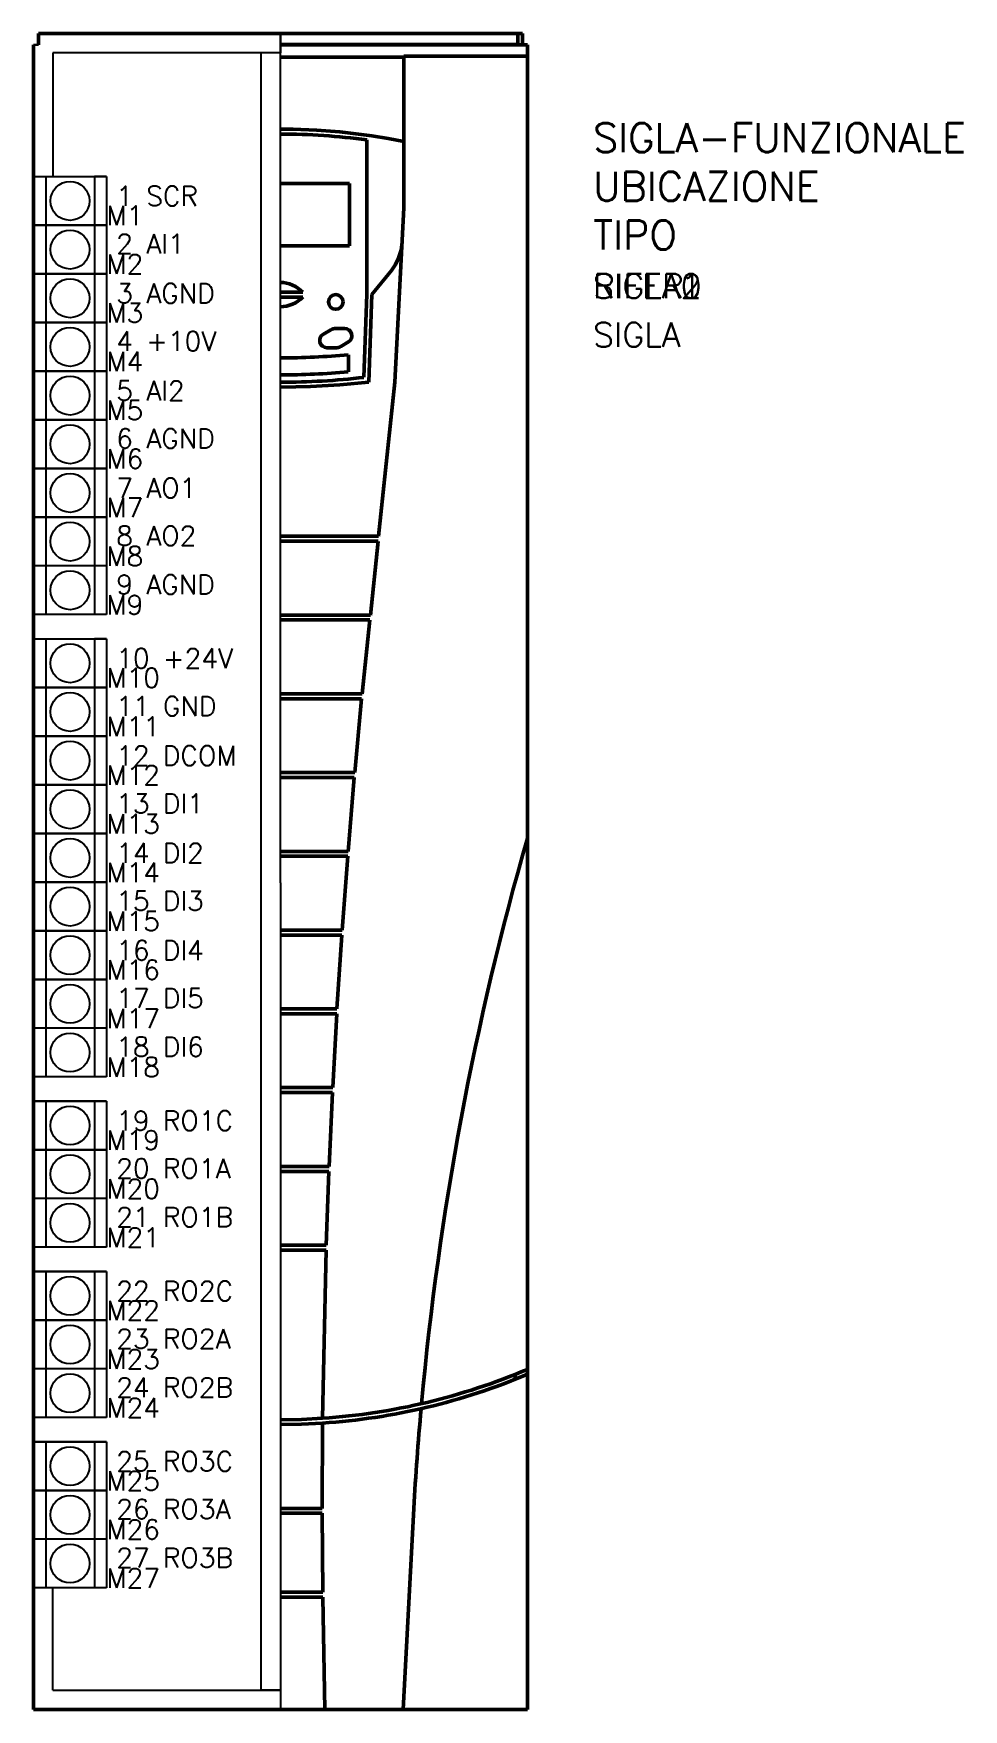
# Model space of a CAD drawing. Extents: x 0 to 96, y 0 to 172.
import ezdxf

# ---------------------------------------------------------------- set-up
doc = ezdxf.new("R2010")
doc.units = 0
doc.header["$LTSCALE"] = 4
doc.layers.get('0').update_dxf_attribs({"linetype": 'CONTINUOUS'})
doc.layers.add('AM_0', color=7, linetype='CONTINUOUS', lineweight=50)
doc.styles.get("Standard").update_dxf_attribs({"font": 'romans.shx'})

msp = doc.modelspace()

# ---------------------------------------------------------------- linework, layer by layer
for p, q in [((25.37, 84.93), (25.37, 172.2)), ((25.37, 172.2), (25.37, 170.2)), ((0.5, 171.05), (0, 171.05)), ((0, 171.05), (0.5, 171.05)), ((25.37, 170.2), (2, 170.2)), ((2, 170.2), (2, 157.5)), ((23.38, 2), (23.38, 170.2)), ((0, 157.5), (5, 157.5)), ((0, 152.5), (0, 157.5)), ((0, 157.5), (1, 157.5)), ((1.25, 157.5), (1.25, 112.5)), ((5, 157.5), (7.5, 157.5)), ((7.5, 157.5), (6.25, 157.5)), ((6.25, 157.5), (6.25, 112.5)), ((7.5, 157.5), (7.5, 152.5)), ((7.5, 152.5), (0, 152.5)), ((0, 152.5), (5, 152.5)), ((0, 147.5), (0, 152.5)), ((5, 152.5), (7.5, 152.5)), ((7.5, 152.5), (7.5, 147.5)), ((7.5, 147.5), (0, 147.5)), ((0, 147.5), (5, 147.5)), ((0, 142.5), (0, 147.5)), ((5, 147.5), (7.5, 147.5)), ((7.5, 147.5), (7.5, 142.5)), ((7.5, 142.5), (0, 142.5)), ((0, 142.5), (5, 142.5)), ((0, 137.5), (0, 142.5)), ((5, 142.5), (7.5, 142.5)), ((7.5, 142.5), (7.5, 137.5)), ((7.5, 137.5), (0, 137.5)), ((0, 137.5), (5, 137.5)), ((0, 132.5), (0, 137.5)), ((5, 137.5), (7.5, 137.5)), ((7.5, 137.5), (7.5, 132.5)), ((7.5, 132.5), (0, 132.5)), ((0, 132.5), (5, 132.5)), ((0, 127.5), (0, 132.5)), ((5, 132.5), (7.5, 132.5)), ((7.5, 132.5), (7.5, 127.5)), ((7.5, 127.5), (0, 127.5)), ((0, 127.5), (5, 127.5)), ((0, 122.5), (0, 127.5)), ((5, 127.5), (7.5, 127.5)), ((7.5, 127.5), (7.5, 122.5)), ((7.5, 122.5), (0, 122.5)), ((0, 122.5), (5, 122.5)), ((0, 117.5), (0, 122.5)), ((5, 122.5), (7.5, 122.5)), ((7.5, 122.5), (7.5, 117.5)), ((7.5, 117.5), (0, 117.5)), ((0, 112.5), (0, 117.5)), ((7.5, 117.5), (7.5, 112.5)), ((7.5, 112.5), (0, 112.5)), ((0, 110), (5, 110)), ((0, 105), (0, 110)), ((0, 110), (1, 110)), ((1.25, 110), (1.25, 65)), ((5, 110), (7.5, 110)), ((7.5, 110), (6.25, 110)), ((6.25, 110), (6.25, 65)), ((7.5, 110), (7.5, 105)), ((7.5, 105), (0, 105)), ((0, 105), (5, 105)), ((0, 100), (0, 105)), ((5, 105), (7.5, 105)), ((7.5, 105), (7.5, 100)), ((7.5, 100), (0, 100)), ((0, 100), (5, 100)), ((0, 95), (0, 100)), ((5, 100), (7.5, 100)), ((7.5, 100), (7.5, 95)), ((7.5, 95), (0, 95)), ((0, 95), (5, 95)), ((0, 90), (0, 95)), ((5, 95), (7.5, 95)), ((7.5, 95), (7.5, 90)), ((7.5, 90), (0, 90)), ((0, 90), (5, 90)), ((0, 85), (0, 90)), ((5, 90), (7.5, 90)), ((7.5, 90), (7.5, 85)), ((7.5, 85), (0, 85)), ((0, 85), (5, 85)), ((0, 80), (0, 85)), ((5, 85), (7.5, 85)), ((7.5, 85), (7.5, 80)), ((25.37, 84.93), (25.37, 0)), ((7.5, 80), (0, 80)), ((0, 80), (5, 80)), ((0, 75), (0, 80)), ((5, 80), (7.5, 80)), ((7.5, 80), (7.5, 75)), ((7.5, 75), (0, 75)), ((0, 75), (5, 75)), ((0, 70), (0, 75)), ((5, 75), (7.5, 75)), ((7.5, 75), (7.5, 70)), ((7.5, 70), (0, 70)), ((0, 65), (0, 70)), ((7.5, 70), (7.5, 65)), ((7.5, 65), (0, 65)), ((7.5, 62.5), (0, 62.5)), ((0, 62.5), (5, 62.5)), ((0, 57.5), (0, 62.5)), ((1.25, 62.5), (1.25, 47.5)), ((5, 62.5), (7.5, 62.5)), ((5, 62.5), (7.5, 62.5)), ((6.25, 62.5), (6.25, 47.5)), ((7.5, 62.5), (7.5, 57.5)), ((7.5, 57.5), (0, 57.5)), ((0, 57.5), (5, 57.5)), ((0, 52.5), (0, 57.5)), ((5, 57.5), (7.5, 57.5)), ((7.5, 57.5), (7.5, 52.5)), ((7.5, 52.5), (0, 52.5)), ((0, 47.5), (0, 52.5)), ((7.5, 52.5), (7.5, 47.5)), ((7.5, 47.5), (0, 47.5)), ((7.5, 45), (0, 45)), ((0, 45), (5, 45)), ((0, 40), (0, 45)), ((1.25, 45), (1.25, 30)), ((5, 45), (7.5, 45)), ((5, 45), (7.5, 45)), ((6.25, 45), (6.25, 30)), ((7.5, 45), (7.5, 40)), ((7.5, 40), (0, 40)), ((0, 40), (5, 40)), ((0, 35), (0, 40)), ((5, 40), (7.5, 40)), ((7.5, 40), (7.5, 35)), ((7.5, 35), (0, 35)), ((0, 30), (0, 35)), ((7.5, 35), (7.5, 30)), ((7.5, 30), (0, 30)), ((7.5, 27.5), (0, 27.5)), ((0, 27.5), (5, 27.5)), ((0, 22.5), (0, 27.5)), ((1.25, 27.5), (1.25, 12.5)), ((5, 27.5), (7.5, 27.5)), ((5, 27.5), (7.5, 27.5)), ((6.25, 27.5), (6.25, 12.5)), ((7.5, 27.5), (7.5, 22.5)), ((7.5, 22.5), (0, 22.5)), ((0, 22.5), (5, 22.5)), ((0, 17.5), (0, 22.5)), ((5, 22.5), (7.5, 22.5)), ((7.5, 22.5), (7.5, 17.5)), ((7.5, 17.5), (0, 17.5)), ((0, 12.5), (0, 17.5)), ((7.5, 17.5), (7.5, 12.5)), ((7.5, 12.5), (0, 12.5)), ((2, 2), (2, 12.5)), ((2, 2), (25.37, 2)), ((25.37, 2), (23.38, 2))]:
    msp.add_line(p, q)
for centre in [(3.75, 155), (3.75, 150), (3.75, 145), (3.75, 140), (3.75, 135), (3.75, 130), (3.75, 125), (3.75, 120), (3.75, 115), (3.75, 107.5), (3.75, 102.5), (3.75, 97.5), (3.75, 92.5), (3.75, 87.5), (3.75, 82.5), (3.75, 77.5), (3.75, 72.5), (3.75, 67.5), (3.75, 60), (3.75, 55), (3.75, 50), (3.75, 42.5), (3.75, 37.5), (3.75, 32.5), (3.75, 25), (3.75, 20), (3.75, 15)]:
    msp.add_circle(centre, 2)
at = {"layer": 'AM_0'}
for p, q in [((50.25, 172.2), (0.5, 172.2)), ((0.5, 172.2), (0.5, 171.05)), ((50.25, 171.05), (50.25, 172.2)), ((0, 0), (0, 171.05)), ((25.37, 171.07), (49.75, 171.07)), ((50.75, 171.05), (25.37, 171.05)), ((49.75, 171.07), (49.75, 172.18)), ((50.75, 0), (50.75, 171.05)), ((38.06, 169.77), (25.37, 169.77)), ((38.06, 169.86), (38.06, 154.29)), ((38.06, 169.86), (50.75, 169.86)), ((34.25, 145.38), (34.25, 161.27)), ((25.37, 156.78), (32.47, 156.78)), ((32.47, 156.78), (32.47, 150.4)), ((38.06, 154.29), (37.12, 136.38)), ((32.47, 150.4), (25.37, 150.4)), ((36.77, 147.86), (34.75, 145.38)), ((25.37, 145.62), (27.67, 145.62)), ((27.67, 145.12), (25.37, 145.12)), ((33.95, 136.88), (34.25, 145.38)), ((34.75, 145.38), (34.44, 136.38)), ((30.56, 141.76), (29.79, 141.32)), ((31.96, 141.9), (31.06, 141.9)), ((30.14, 139.92), (31.04, 139.9)), ((31.58, 140.04), (32.35, 140.51)), ((32.35, 137.45), (32.35, 139.2)), ((35.46, 120.54), (37.12, 136.38)), ((35.46, 120.54), (25.37, 120.54)), ((25.37, 120.04), (35.41, 120.04)), ((34.61, 112.45), (35.41, 120.04)), ((34.61, 112.45), (25.37, 112.45)), ((25.37, 111.95), (34.56, 111.95)), ((33.76, 104.35), (34.56, 111.95)), ((33.76, 104.35), (25.37, 104.35)), ((25.37, 103.85), (33.71, 103.85)), ((33, 96.26), (33.71, 103.85)), ((33, 96.26), (25.37, 96.26)), ((25.37, 95.76), (32.95, 95.76)), ((32.32, 88.17), (32.95, 95.76)), ((32.32, 88.17), (25.37, 88.17)), ((25.37, 87.67), (32.28, 87.67)), ((31.71, 80.07), (32.28, 87.67)), ((31.71, 80.07), (25.37, 80.07)), ((25.37, 79.57), (31.68, 79.57)), ((31.18, 71.98), (31.68, 79.57)), ((31.18, 71.98), (25.37, 71.98)), ((25.37, 71.48), (31.15, 71.48)), ((30.74, 63.89), (31.15, 71.48)), ((30.74, 63.89), (25.37, 63.89)), ((25.37, 63.39), (30.71, 63.39)), ((30.37, 55.79), (30.71, 63.39)), ((30.37, 55.79), (25.37, 55.79)), ((25.37, 55.29), (30.35, 55.29)), ((30.07, 47.7), (30.35, 55.29)), ((30.07, 47.7), (25.37, 47.7)), ((25.37, 47.2), (30.06, 47.2)), ((29.71, 29.92), (30.06, 47.2)), ((49.5, 33.92), (49.5, 34.42)), ((29.67, 20.66), (29.7, 29.42)), ((29.67, 20.66), (25.37, 20.66)), ((39.08, 20.66), (37.99, 0)), ((25.37, 20.16), (29.67, 20.16)), ((29.72, 12.05), (29.67, 20.16)), ((29.72, 12.05), (25.37, 12.05)), ((25.37, 11.55), (29.73, 11.55)), ((29.94, 0), (29.73, 11.55)), ((0, 0), (50.75, 0))]:
    msp.add_line(p, q, dxfattribs=at)
for points in [[(25.37, 162.36), (26.69, 162.36), (29.09, 162.27), (31.47, 162.09), (33.13, 161.91), (34.78, 161.69), (36.43, 161.43), (38.06, 161.12)], [(37.88, 150.75), (37.77, 149.93), (37.51, 149.12), (37.19, 148.47), (36.77, 147.86)], [(34.44, 136.38), (31.46, 136.1), (28.46, 135.93), (25.46, 135.88), (25.37, 135.88)], [(25.36, 29.77), (27.54, 29.81), (29.71, 29.92)], [(25.36, 29.27), (27.53, 29.31), (29.7, 29.42)]]:
    msp.add_lwpolyline(points, dxfattribs=at)
msp.add_circle((31.06, 144.62), 0.75, dxfattribs=at)
for centre, radius, start, end in [((25.37, 96.86), 65.01, 82.1541, 90), ((25.37, 143.5), 3.12, 42.8436, 90), ((25.37, 147.25), 3.12, 270, 317.1564), ((30.16, 140.67), 0.75, 119.8901, 268.666), ((31.06, 140.9), 1, 90.1099, 119.8901), ((31.96, 141.15), 0.75, 301.334, 90.1099), ((31.06, 140.9), 1, 268.666, 301.334), ((25.37, 212.71), 73.84, 270, 275.4181), ((25.37, 210.96), 73.84, 270, 275.4181), ((25.37, 210.21), 73.84, 270, 276.6717), ((353.43, 2.82), 314.86, 164.0124, 174.7899), ((25.37, 94.18), 64.9, 273.8241, 293.0147), ((25.37, 94.68), 64.9, 273.8284, 293.0147), ((353.43, 2.82), 314.86, 174.8832, 176.7515)]:
    msp.add_arc(centre, radius, start, end, dxfattribs=at)

# ---------------------------------------------------------------- texts
at = {"char_height": 2, "attachment_point": 1}
for s, insert in [('1 SCR', (8.5, 156.5)), ('2 AI1', (8.5, 151.59)), ('3 AGND', (8.5, 146.5)), ('4 +10V', (8.5, 141.59)), ('5 AI2', (8.5, 136.5)), ('6 AGND', (8.5, 131.59)), ('7 AO1', (8.5, 126.5)), ('8 AO2', (8.5, 121.59)), ('9 AGND', (8.5, 116.59)), ('10 +24V', (8.5, 109)), ('11 GND', (8.5, 104.09)), ('12 DCOM', (8.5, 99)), ('13 DI1', (8.5, 94.09)), ('14 DI2', (8.5, 89)), ('15 DI3', (8.5, 84.09)), ('16 DI4', (8.5, 79)), ('17 DI5', (8.5, 74.09)), ('18 DI6', (8.5, 69.09)), ('19 RO1C', (8.5, 61.5)), ('20 RO1A', (8.5, 56.59)), ('21 RO1B', (8.5, 51.59)), ('22 RO2C', (8.5, 44)), ('23 RO2A', (8.5, 39.09)), ('24 RO2B', (8.5, 34.09)), ('25 RO3C', (8.5, 26.5)), ('26 RO3A', (8.5, 21.59)), ('27 RO3B', (8.5, 16.59))]:
    msp.add_mtext_dynamic_manual_height_columns(s, width=32.5, gutter_width=12.5, heights=[0], dxfattribs=dict(at, insert=insert))
at = {"color": 3}
for tag, p, s, height, flags in [('SIGLA-FUNZIONALE', (57.5, 160), '', 3, 9), ('UBICAZIONE', (57.5, 155), '', 3, 8), ('TIPO', (57.5, 150), '', 3, 9), ('SIGLA0', (57.5, 145), '', 2.5, 9), ('SIGLA1', (57.5, 145), '', 2.5, 9), ('SIGLA2', (57.5, 145), '', 2.5, 9), ('RIFER', (57.5, 145), 'RIFER ?', 2.5, 8), ('SIGLA', (57.5, 140), 'SIGLA ?', 2.5, 8)]:
    msp.add_attdef(tag, p, s, height=height, dxfattribs=dict(at, flags=flags))
at = {"flags": 9}
for tag, p, s, height in [('F1', (0, 155), '', 0.00001), ('F2', (0, 150), '', 0.00001), ('F3', (0, 145), '', 0.00001), ('F4', (0, 140), '', 0.00001), ('F5', (0, 135), '', 0.00001), ('F6', (0, 130), '', 0.00001), ('F7', (0, 125), '', 0.00001), ('F8', (0, 120), '', 0.00001), ('F9', (0, 115), '', 0.00001), ('F10', (0, 107.5), '', 0.00001), ('F11', (0, 102.5), '', 0.00001), ('F12', (0, 97.5), '', 0.00001), ('F13', (0, 92.5), '', 0.00001), ('F14', (0, 87.5), '', 0.00001), ('F15', (0, 82.5), '', 0.00001), ('F16', (0, 77.5), '', 0.00001), ('F17', (0, 72.5), '', 0.00001), ('F18', (0, 67.5), '', 0.00001), ('F19', (0, 60), '', 0.00001), ('F20', (0, 55), '', 0.00001), ('F21', (0, 50), '', 0.00001), ('F22', (0, 42.5), '', 0.00001), ('F23', (0, 37.5), '', 0.00001), ('F24', (0, 32.5), '', 0.00001), ('F25', (0, 25), '', 0.00001), ('F26', (0, 20), '', 0.00001), ('F27', (0, 15), '', 0.00001), ('TIPOSIG', (0, 0), '3', 0.00000001), ('POSIZIONE', (0, 0), '', 0.00000001), ('P-TABELLA', (0, 0), '', 0.00000001), ('T-TABELLA', (0, 0), '', 0.00000001), ('H-TABELLA', (0, 0), '', 0.00000001), ('CODICE', (0, 0), '1xNNN', 0.00000001), ('NOTE1', (0, 0), '', 0.00000001), ('NOTE2', (0, 0), '', 0.00000001)]:
    msp.add_attdef(tag, p, s, height=height, dxfattribs=at)
at = {"color": 4, "flags": 8}
for tag, p in [('M1', (7.5, 152.5)), ('M2', (7.5, 147.5)), ('M3', (7.5, 142.5)), ('M4', (7.5, 137.5)), ('M5', (7.5, 132.5)), ('M6', (7.5, 127.5)), ('M7', (7.5, 122.5)), ('M8', (7.5, 117.5)), ('M9', (7.5, 112.5)), ('M10', (7.5, 105)), ('M11', (7.5, 100)), ('M12', (7.5, 95)), ('M13', (7.5, 90)), ('M14', (7.5, 85)), ('M15', (7.5, 80)), ('M16', (7.5, 75)), ('M17', (7.5, 70)), ('M18', (7.5, 65)), ('M19', (7.5, 57.5)), ('M20', (7.5, 52.5)), ('M21', (7.5, 47.5)), ('M22', (7.5, 40)), ('M23', (7.5, 35)), ('M24', (7.5, 30)), ('M25', (7.5, 22.5)), ('M26', (7.5, 17.5)), ('M27', (7.5, 12.5))]:
    msp.add_attdef(tag, p, '', height=2, dxfattribs=at)
for tag in ['DEN1', 'DEN1-A', 'DEN1-TRAD-ID']:
    msp.add_attdef(tag, (0, 0), '', height=0.00000001)

doc.saveas('drawing.dxf')
